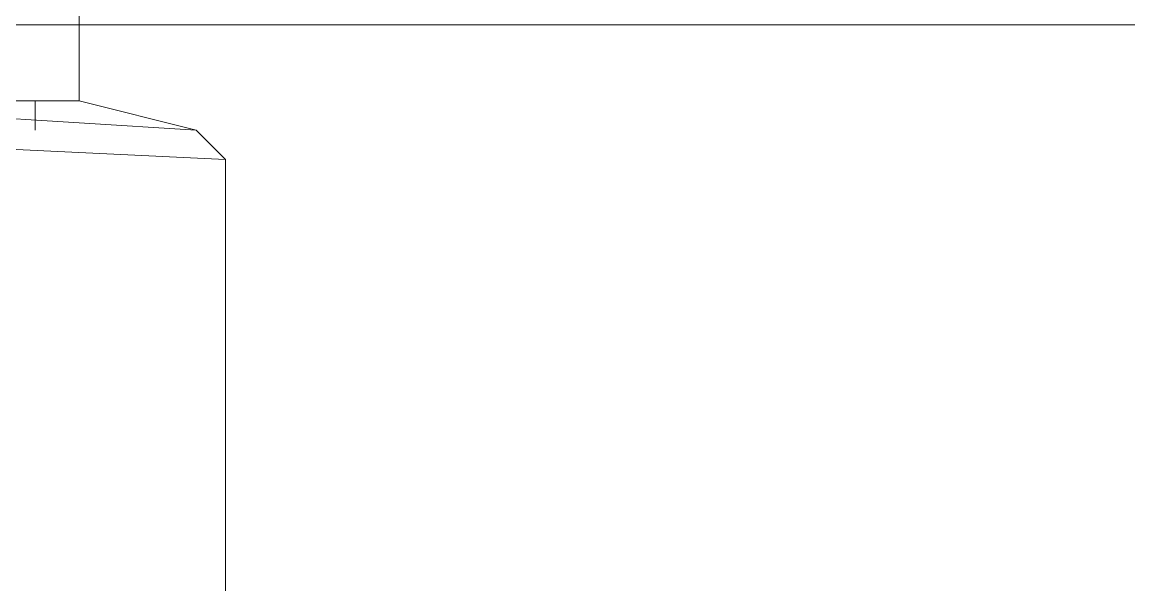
# Model space of a CAD drawing. Header units: millimetres. Extents: x 521 to 148073, y -17811 to 32040.
# Drawn here: x 66006.09 to 66025.76, y 20436.17 to 20446.17 of the extents above; entities that cross this region are included whole.
import ezdxf

# ---------------------------------------------------------------- set-up
doc = ezdxf.new("R2010")
doc.units = ezdxf.units.MM
doc.layers.add('Datové rozvody', color=6, linetype='Continuous')
doc.layers.add('PDF_Geometrie', color=7, linetype='Continuous', true_color=0xbdbdbd)

# ---------------------------------------------------------------- blocks, each defined once
blk = doc.blocks.new('projektor')
at = {"layer": 'PDF_Geometrie', "lineweight": 13}
for points in [[(86104.355, 15120.22), (86104.355, 15033.227)], [(86106.175, 15079.758), (86106.681, 15080.264), (86106.175, 15069.643), (86114.58, 15062.837), (86114.267, 15063.569)], [(86106.681, 15080.264), (86114.268, 15080.264)], [(86105.67, 15077.735), (86104.355, 15077.735), (86079.066, 15077.735), (86075.897, 15077.735), (86073.638, 15077.735), (86071.378, 15077.735), (86069.119, 15077.735), (86066.861, 15077.735), (86064.602, 15077.735), (86062.342, 15077.735), (86060.083, 15077.735), (86057.824, 15077.735), (86055.565, 15077.735), (86053.305, 15077.735), (86051.047, 15077.735), (86048.788, 15077.735), (86046.528, 15077.735), (86040.121, 15077.735), (86044.234, 15077.23), (86040.117, 15077.23), (86023.431, 15077.23), (86022.672, 15077.056), (86020.145, 15076.999)], [(86106.176, 15076.976), (86105.67, 15076.976), (86105.67, 15072.424)]]:
    blk.add_lwpolyline(points, dxfattribs=at)
blk.add_lwpolyline([(86105.67, 15077.735), (86105.67, 15076.976), (86105.67, 15071.666), (86106.176, 15079.758)], close=True, dxfattribs=at)

msp = doc.modelspace()

# ---------------------------------------------------------------- block references
at = {"layer": 'Datové rozvody', "xscale": 1.027900945623324, "yscale": 1.027900945623324, "zscale": 1.027900945623324, "rotation": 270.0000000000001}
msp.add_blockref('projektor', (50508.686, 108952.866), dxfattribs=at)

doc.saveas('drawing.dxf')
